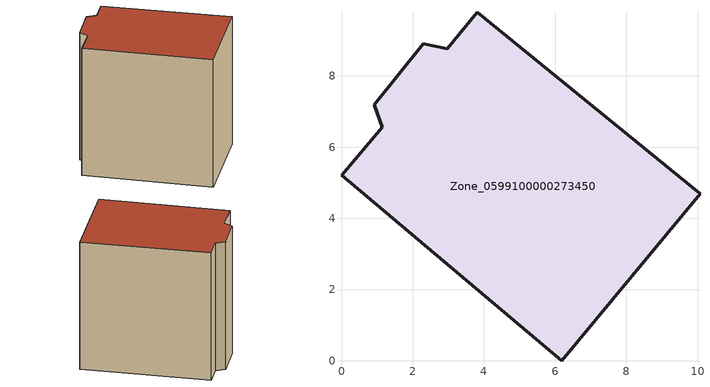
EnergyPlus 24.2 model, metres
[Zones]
Zone_0599100000273450
 floor ground (C_G): 0,5.21 1.14,6.56 0.92,7.19 2.3,8.9 2.97,8.76 3.81,9.79 10.07,4.69 6.19,0 z0
 wall outside (C_F): 6.19,0 10.07,4.69 3.81,9.79 2.97,8.76 2.3,8.9 0.92,7.19 1.14,6.56 0,5.21 6.19,0 z0:8.53
 roof outside (C_R): 1.14,6.56 0,5.21 6.19,0 10.07,4.69 3.81,9.79 2.97,8.76 2.3,8.9 0.92,7.19 z8.53
[BUILDING]
Pand.0599100000273450: North Axis=0; Terrain=City; Loads Convergence Tolerance Value=0.04; Temperature Convergence Tolerance Value=0.4; Solar Distribution=FullExterior; Maximum Number of Warmup Days=25; Minimum Number of Warmup Days=1
[Site:Location]
Rotterdam.The.Hague.AP_ZH_NLD Design_Conditions: Latitude=51.96; Longitude=4.45; Time Zone=1; Elevation=-4.5
[SITE:GROUNDTEMPERATURE:BUILDINGSURFACE]
18, 18, 18, 18, 18, 18, 18, 18, 18, 18, 18, 18
[MATERIAL] Thermal Absorptance=0.9; Solar Absorptance=0.7; Visible Absorptance=0.7
Name | Roughness | Thickness | Conductivity | Density | Specific Heat
G.TI.1946 | MediumSmooth | 0.15 | 1 | 540 | 1210
F.TI.1946 | Rough | 0.3 | 0.857143 | 1920 | 840
R.TI.1946 | MediumRough | 0.2 | 0.1 | 1500 | 1000
[CONSTRUCTION]
C_G: G.TI.1946
C_F: F.TI.1946
C_R: R.TI.1946
[ZONE]
Zone_0599100000273450: Type=1; Multiplier=1; Ceiling Height=Autocalculate; Volume=Autocalculate; Floor Area=autocalculate; Part of Total Floor Area=Yes
[ZONEINFILTRATION:DESIGNFLOWRATE]
Infil_Zone_0599100000273450: Zone or ZoneList or Space or SpaceList=Zone_0599100000273450; Schedule=AlwaysOn; Design Flow Rate Calculation Method=Flow/Area; Flow Rate per Floor Area=0.003; Constant Term Coefficient=1; Temperature Term Coefficient=0; Velocity Term Coefficient=0; Velocity Squared Term Coefficient=0
[HVACTEMPLATE:ZONE:IDEALLOADSAIRSYSTEM]
Zone_0599100000273450: Maximum Heating Supply Air Temperature=50; Minimum Cooling Supply Air Temperature=13; Maximum Heating Supply Air Humidity Ratio=0.0156; Minimum Cooling Supply Air Humidity Ratio=0.0077; Heating Limit=NoLimit; Cooling Limit=NoLimit; Dehumidification Control Type=ConstantSensibleHeatRatio; Cooling Sensible Heat Ratio=0.7; Dehumidification Setpoint=60; Humidification Control Type=None; Humidification Setpoint=30; Outdoor Air Method=None; Outdoor Air Flow Rate per Person=0.00944; Outdoor Air Flow Rate per Zone Floor Area=0; Outdoor Air Flow Rate per Zone=0; Demand Controlled Ventilation Type=None; Outdoor Air Economizer Type=NoEconomizer; Heat Recovery Type=None; Sensible Heat Recovery Effectiveness=0.7; Latent Heat Recovery Effectiveness=0.65
[ZONECONTROL:THERMOSTAT]
ThermostatControl_Zone_0599100000273450: Zone or ZoneList=Zone_0599100000273450; Control Type Schedule=DualSetpointControlType; Control 1=Thermostat_Zone_0599100000273450; Temperature Difference Between Cutout And Setpoint=0
[THERMOSTATSETPOINT:DUALSETPOINT]
Thermostat_Zone_0599100000273450: Heating Setpoint Temperature Schedule=HeatingSetpoint_Zone_0599100000273450; Cooling Setpoint Temperature Schedule=CoolingSetpoint_Zone_0599100000273450
[SCHEDULE:COMPACT]
HeatingSetpoint_Zone_0599100000273450: Through: 12/31, For: AllDays, Until: 24:00, 21
CoolingSetpoint_Zone_0599100000273450: Through: 12/31, For: AllDays, Until: 24:00, 24
DualSetpointControlType: Through: 12/31, For: AllDays, Until: 24:00, 4
AlwaysOn: Through: 12/31, For: AllDays, Until: 24:00, 1
